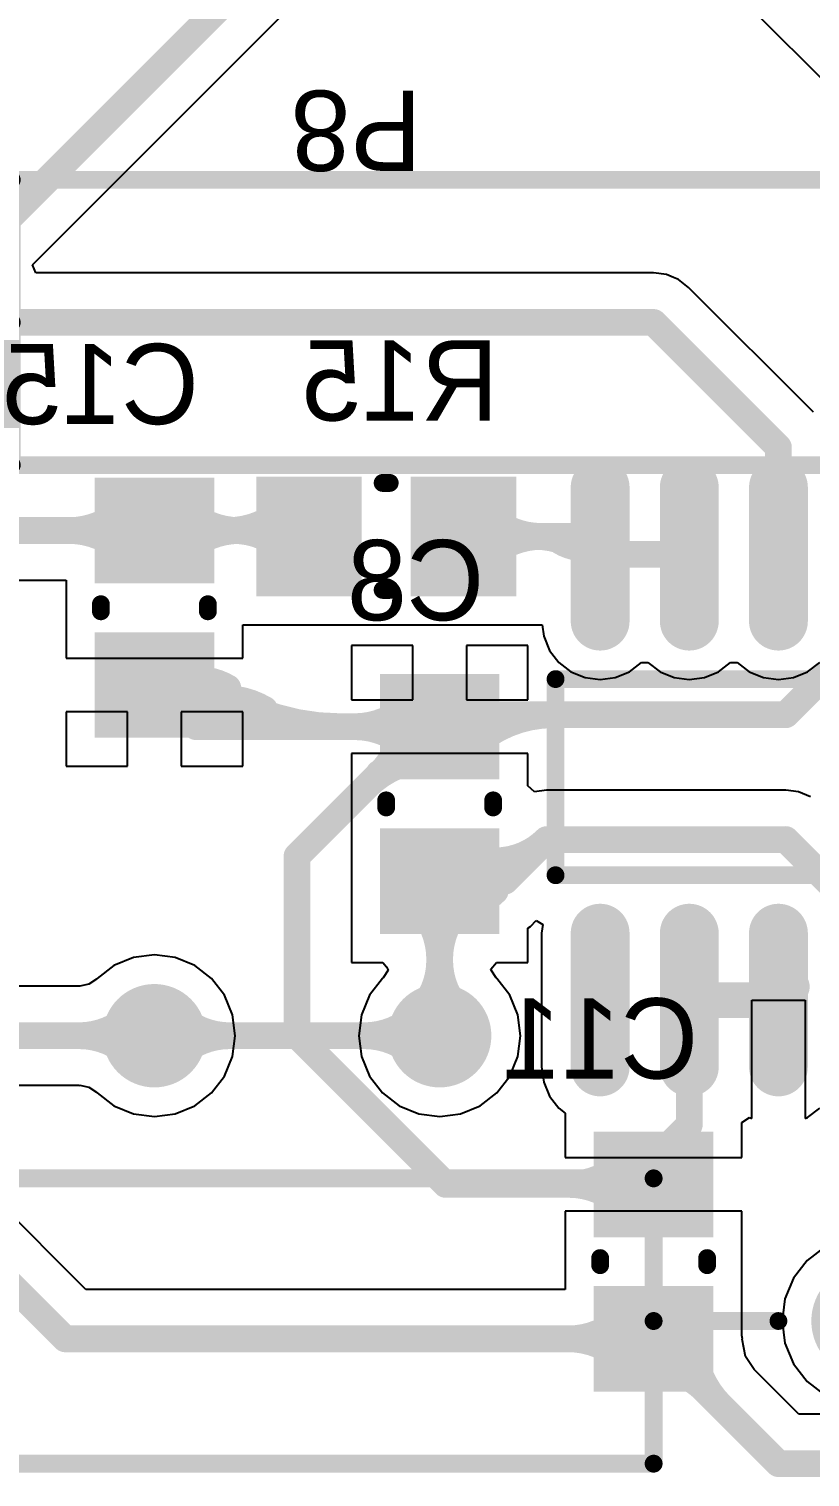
# Model space of a CAD drawing. Extents: x 41 to 201, y 4 to 127.
# Drawn here: x 137.66 to 148.79, y 63.82 to 84.44 of the extents above; entities that cross this region are included whole.
import ezdxf

# ---------------------------------------------------------------- set-up
doc = ezdxf.new("R2010")
doc.units = 0
doc.layers.get('0').update_dxf_attribs({"linetype": 'CONTINUOUS'})
for name, color, linetype in [('BOTTOMLAYER', 5, 'CONTINUOUS'), ('BOTTOMOVERLAY', 54, 'CONTINUOUS'), ('BOTTOMPASTE', 16, 'CONTINUOUS'), ('BOTTOMSOLDER', 6, 'CONTINUOUS'), ('MULTILAYER', 9, 'CONTINUOUS'), ('TOPLAYER', 1, 'CONTINUOUS'), ('TOPOVERLAY', 2, 'CONTINUOUS'), ('TOPSOLDER', 216, 'CONTINUOUS')]:
    doc.layers.add(name, color=color, linetype=linetype)

# ---------------------------------------------------------------- blocks, each defined once
blk = doc.blocks.new('0805C_B_38')
at = {"layer": 'BOTTOMLAYER'}
for points in [[(-0.45, -0.75), (-0.45, 0.75), (-1.75, -0.75), (-1.75, 0.75)], [(1.75, -0.75), (1.75, 0.75), (0.45, -0.75), (0.45, 0.75)]]:
    blk.add_solid(points, dxfattribs=at)
at = {"layer": 'BOTTOMOVERLAY', "const_width": 0.254}
for points in [[(0.051, 0.762), (-0.051, 0.762)], [(0.051, -0.762), (-0.051, -0.762)]]:
    blk.add_lwpolyline(points, dxfattribs=at)
at = {"layer": 'BOTTOMOVERLAY', "const_width": 0.127}
for points in [[(-0.114, 0.762, 1), (0.013, 0.762, 1)], [(-0.013, 0.762, 1), (0.114, 0.762, 1)], [(-0.114, -0.762, 1), (0.013, -0.762, 1)], [(-0.013, -0.762, 1), (0.114, -0.762, 1)]]:
    blk.add_lwpolyline(points, format="xyb", close=True, dxfattribs=at)
at = {"layer": 'BOTTOMPASTE'}
for points in [[(-0.45, -0.75), (-0.45, 0.75), (-1.75, -0.75), (-1.75, 0.75)], [(1.75, -0.75), (1.75, 0.75), (0.45, -0.75), (0.45, 0.75)]]:
    blk.add_solid(points, dxfattribs=at)
at = {"layer": 'BOTTOMSOLDER'}
for points in [[(-0.348, -0.852), (-0.348, 0.852), (-1.852, -0.852), (-1.852, 0.852)], [(1.852, -0.852), (1.852, 0.852), (0.348, -0.852), (0.348, 0.852)]]:
    blk.add_solid(points, dxfattribs=at)
blk = doc.blocks.new('0805C_B_41')
at = {"layer": 'BOTTOMLAYER'}
for points in [[(-0.45, -0.75), (-0.45, 0.75), (-1.75, -0.75), (-1.75, 0.75)], [(1.75, -0.75), (1.75, 0.75), (0.45, -0.75), (0.45, 0.75)]]:
    blk.add_solid(points, dxfattribs=at)
at = {"layer": 'BOTTOMOVERLAY', "const_width": 0.254}
for points in [[(-0.051, 0.762), (0.051, 0.762)], [(-0.051, -0.762), (0.051, -0.762)]]:
    blk.add_lwpolyline(points, dxfattribs=at)
at = {"layer": 'BOTTOMOVERLAY', "const_width": 0.127}
for points in [[(-0.114, 0.762, 1), (0.013, 0.762, 1)], [(-0.013, 0.762, 1), (0.114, 0.762, 1)], [(-0.114, -0.762, 1), (0.013, -0.762, 1)], [(-0.013, -0.762, 1), (0.114, -0.762, 1)]]:
    blk.add_lwpolyline(points, format="xyb", close=True, dxfattribs=at)
at = {"layer": 'BOTTOMPASTE'}
for points in [[(-0.45, -0.75), (-0.45, 0.75), (-1.75, -0.75), (-1.75, 0.75)], [(1.75, -0.75), (1.75, 0.75), (0.45, -0.75), (0.45, 0.75)]]:
    blk.add_solid(points, dxfattribs=at)
at = {"layer": 'BOTTOMSOLDER'}
for points in [[(-0.348, -0.852), (-0.348, 0.852), (-1.852, -0.852), (-1.852, 0.852)], [(1.852, -0.852), (1.852, 0.852), (0.348, -0.852), (0.348, 0.852)]]:
    blk.add_solid(points, dxfattribs=at)
blk = doc.blocks.new('0805C_B_45')
at = {"layer": 'BOTTOMLAYER'}
for points in [[(-0.45, -0.75), (-0.45, 0.75), (-1.75, -0.75), (-1.75, 0.75)], [(1.75, -0.75), (1.75, 0.75), (0.45, -0.75), (0.45, 0.75)]]:
    blk.add_solid(points, dxfattribs=at)
at = {"layer": 'BOTTOMOVERLAY', "const_width": 0.254}
for points in [[(0.051, 0.762), (-0.051, 0.762)], [(0.051, -0.762), (-0.051, -0.762)]]:
    blk.add_lwpolyline(points, dxfattribs=at)
at = {"layer": 'BOTTOMOVERLAY', "const_width": 0.127}
for points in [[(-0.114, 0.762, 1), (0.013, 0.762, 1)], [(-0.013, 0.762, 1), (0.114, 0.762, 1)], [(-0.114, -0.762, 1), (0.013, -0.762, 1)], [(-0.013, -0.762, 1), (0.114, -0.762, 1)]]:
    blk.add_lwpolyline(points, format="xyb", close=True, dxfattribs=at)
at = {"layer": 'BOTTOMPASTE'}
for points in [[(-0.45, -0.75), (-0.45, 0.75), (-1.75, -0.75), (-1.75, 0.75)], [(1.75, -0.75), (1.75, 0.75), (0.45, -0.75), (0.45, 0.75)]]:
    blk.add_solid(points, dxfattribs=at)
at = {"layer": 'BOTTOMSOLDER'}
for points in [[(-0.348, -0.852), (-0.348, 0.852), (-1.852, -0.852), (-1.852, 0.852)], [(1.852, -0.852), (1.852, 0.852), (0.348, -0.852), (0.348, 0.852)]]:
    blk.add_solid(points, dxfattribs=at)
blk = doc.blocks.new('R700_4_0___62')
at = {"layer": 'BOTTOMLAYER', "const_width": 0.7}
blk.add_lwpolyline([(17.43, 0, 1), (18.13, 0, 1)], format="xyb", close=True, dxfattribs=at)
at = {"layer": 'BOTTOMLAYER'}
blk.add_solid([(-0.7, -0.7), (0.7, -0.7), (-0.7, 0.7), (0.7, 0.7)], dxfattribs=at)
at = {"layer": 'BOTTOMSOLDER', "const_width": 0.802}
blk.add_lwpolyline([(17.379, 0, 1), (18.181, 0, 1)], format="xyb", close=True, dxfattribs=at)
at = {"layer": 'BOTTOMSOLDER'}
blk.add_solid([(-0.802, -0.802), (0.802, -0.802), (-0.802, 0.802), (0.802, 0.802)], dxfattribs=at)
at = {"layer": 'MULTILAYER', "const_width": 0.7}
blk.add_lwpolyline([(17.43, 0, 1), (18.13, 0, 1)], format="xyb", close=True, dxfattribs=at)
at = {"layer": 'MULTILAYER'}
blk.add_solid([(-0.7, -0.7), (0.7, -0.7), (-0.7, 0.7), (0.7, 0.7)], dxfattribs=at)
at = {"layer": 'TOPLAYER', "const_width": 0.7}
blk.add_lwpolyline([(17.43, 0, 1), (18.13, 0, 1)], format="xyb", close=True, dxfattribs=at)
at = {"layer": 'TOPLAYER'}
blk.add_solid([(-0.7, -0.7), (0.7, -0.7), (-0.7, 0.7), (0.7, 0.7)], dxfattribs=at)
at = {"layer": 'TOPOVERLAY', "const_width": 0.254}
for points in [[(3.048, -2.032), (3.048, 2.032)], [(3.048, 2.032), (14.732, 2.032)], [(14.732, -2.032), (14.732, 2.032)], [(1.27, 0), (3.048, 0)], [(14.732, 0), (16.51, 0)], [(3.048, -2.032), (14.732, -2.032)]]:
    blk.add_lwpolyline(points, dxfattribs=at)
at = {"layer": 'TOPOVERLAY', "const_width": 0.127}
for points in [[(2.985, 2.032, 1), (3.111, 2.032, 1)], [(2.985, 2.032, 1), (3.111, 2.032, 1)], [(14.668, 2.032, 1), (14.796, 2.032, 1)], [(14.668, 2.032, 1), (14.796, 2.032, 1)], [(1.206, 0, 1), (1.333, 0, 1)], [(2.985, 0, 1), (3.111, 0, 1)], [(14.668, 0, 1), (14.796, 0, 1)], [(16.447, 0, 1), (16.573, 0, 1)], [(2.985, -2.032, 1), (3.111, -2.032, 1)], [(2.985, -2.032, 1), (3.111, -2.032, 1)], [(14.668, -2.032, 1), (14.796, -2.032, 1)], [(14.668, -2.032, 1), (14.796, -2.032, 1)]]:
    blk.add_lwpolyline(points, format="xyb", close=True, dxfattribs=at)
at = {"layer": 'TOPSOLDER', "const_width": 0.802}
blk.add_lwpolyline([(17.379, 0, 1), (18.181, 0, 1)], format="xyb", close=True, dxfattribs=at)
at = {"layer": 'TOPSOLDER'}
blk.add_solid([(-0.802, -0.802), (0.802, -0.802), (-0.802, 0.802), (0.802, 0.802)], dxfattribs=at)
blk = doc.blocks.new('0805R_B_63')
at = {"layer": 'BOTTOMLAYER'}
for points in [[(-0.45, -0.75), (-0.45, 0.75), (-1.75, -0.75), (-1.75, 0.75)], [(1.75, -0.75), (1.75, 0.75), (0.45, -0.75), (0.45, 0.75)]]:
    blk.add_solid(points, dxfattribs=at)
at = {"layer": 'BOTTOMOVERLAY', "const_width": 0.254}
for points in [[(-0.051, 0.762), (0.051, 0.762)], [(-0.051, -0.762), (0.051, -0.762)]]:
    blk.add_lwpolyline(points, dxfattribs=at)
at = {"layer": 'BOTTOMOVERLAY', "const_width": 0.127}
for points in [[(-0.114, 0.762, 1), (0.013, 0.762, 1)], [(-0.013, 0.762, 1), (0.114, 0.762, 1)], [(-0.114, -0.762, 1), (0.013, -0.762, 1)], [(-0.013, -0.762, 1), (0.114, -0.762, 1)]]:
    blk.add_lwpolyline(points, format="xyb", close=True, dxfattribs=at)
at = {"layer": 'BOTTOMPASTE'}
for points in [[(-0.45, -0.75), (-0.45, 0.75), (-1.75, -0.75), (-1.75, 0.75)], [(1.75, -0.75), (1.75, 0.75), (0.45, -0.75), (0.45, 0.75)]]:
    blk.add_solid(points, dxfattribs=at)
at = {"layer": 'BOTTOMSOLDER'}
for points in [[(-0.348, -0.852), (-0.348, 0.852), (-1.852, -0.852), (-1.852, 0.852)], [(1.852, -0.852), (1.852, 0.852), (0.348, -0.852), (0.348, 0.852)]]:
    blk.add_solid(points, dxfattribs=at)
blk = doc.blocks.new('R700_4_0___64')
at = {"layer": 'BOTTOMLAYER', "const_width": 0.7}
blk.add_lwpolyline([(17.43, 0, 1), (18.13, 0, 1)], format="xyb", close=True, dxfattribs=at)
at = {"layer": 'BOTTOMLAYER'}
blk.add_solid([(-0.7, -0.7), (0.7, -0.7), (-0.7, 0.7), (0.7, 0.7)], dxfattribs=at)
at = {"layer": 'BOTTOMSOLDER', "const_width": 0.802}
blk.add_lwpolyline([(17.379, 0, 1), (18.181, 0, 1)], format="xyb", close=True, dxfattribs=at)
at = {"layer": 'BOTTOMSOLDER'}
blk.add_solid([(-0.802, -0.802), (0.802, -0.802), (-0.802, 0.802), (0.802, 0.802)], dxfattribs=at)
at = {"layer": 'MULTILAYER', "const_width": 0.7}
blk.add_lwpolyline([(17.43, 0, 1), (18.13, 0, 1)], format="xyb", close=True, dxfattribs=at)
at = {"layer": 'MULTILAYER'}
blk.add_solid([(-0.7, -0.7), (0.7, -0.7), (-0.7, 0.7), (0.7, 0.7)], dxfattribs=at)
at = {"layer": 'TOPLAYER', "const_width": 0.7}
blk.add_lwpolyline([(17.43, 0, 1), (18.13, 0, 1)], format="xyb", close=True, dxfattribs=at)
at = {"layer": 'TOPLAYER'}
blk.add_solid([(-0.7, -0.7), (0.7, -0.7), (-0.7, 0.7), (0.7, 0.7)], dxfattribs=at)
at = {"layer": 'TOPOVERLAY', "const_width": 0.254}
for points in [[(3.048, 2.032), (3.048, -2.032)], [(14.732, 2.032), (3.048, 2.032)], [(14.732, 2.032), (14.732, -2.032)], [(3.048, 0), (1.27, 0)], [(16.51, 0), (14.732, 0)], [(14.732, -2.032), (3.048, -2.032)]]:
    blk.add_lwpolyline(points, dxfattribs=at)
at = {"layer": 'TOPOVERLAY', "const_width": 0.127}
for points in [[(2.985, 2.032, 1), (3.111, 2.032, 1)], [(2.985, 2.032, 1), (3.111, 2.032, 1)], [(14.668, 2.032, 1), (14.796, 2.032, 1)], [(14.668, 2.032, 1), (14.796, 2.032, 1)], [(1.206, 0, 1), (1.333, 0, 1)], [(2.985, 0, 1), (3.111, 0, 1)], [(14.668, 0, 1), (14.796, 0, 1)], [(16.447, 0, 1), (16.573, 0, 1)], [(2.985, -2.032, 1), (3.111, -2.032, 1)], [(2.985, -2.032, 1), (3.111, -2.032, 1)], [(14.668, -2.032, 1), (14.796, -2.032, 1)], [(14.668, -2.032, 1), (14.796, -2.032, 1)]]:
    blk.add_lwpolyline(points, format="xyb", close=True, dxfattribs=at)
at = {"layer": 'TOPSOLDER', "const_width": 0.802}
blk.add_lwpolyline([(17.379, 0, 1), (18.181, 0, 1)], format="xyb", close=True, dxfattribs=at)
at = {"layer": 'TOPSOLDER'}
blk.add_solid([(-0.802, -0.802), (0.802, -0.802), (-0.802, 0.802), (0.802, 0.802)], dxfattribs=at)
blk = doc.blocks.new('SOIC14_150_50__B_66')
at = {"layer": 'BOTTOMLAYER', "const_width": 0.635}
for points in [[(-7.3025, 0), (-5.3975, 0)], [(-7.3025, -1.27), (-5.3975, -1.27)], [(-0.9525, -1.27), (0.9525, -1.27)], [(-7.3025, -2.54), (-5.3975, -2.54)], [(-0.9525, -2.54), (0.9525, -2.54)], [(-7.3025, -3.81), (-5.3975, -3.81)], [(-0.9525, -3.81), (0.9525, -3.81)], [(-7.3025, -5.08), (-5.3975, -5.08)], [(-0.9525, -5.08), (0.9525, -5.08)], [(-7.3025, -6.35), (-5.3975, -6.35)], [(-0.9525, -6.35), (0.9525, -6.35)], [(-5.3975, -7.62), (-7.3025, -7.62)], [(-0.9525, -7.62), (0.9525, -7.62)]]:
    blk.add_lwpolyline(points, dxfattribs=at)
at = {"layer": 'BOTTOMLAYER', "const_width": 0.3175}
for points in [[(-7.46125, 0, 1), (-7.14375, 0, 1)], [(-5.55625, 0, 1), (-5.23875, 0, 1)], [(-7.46125, -1.27, 1), (-7.14375, -1.27, 1)], [(-5.55625, -1.27, 1), (-5.23875, -1.27, 1)], [(-1.11125, -1.27, 1), (-0.79375, -1.27, 1)], [(0.79375, -1.27, 1), (1.11125, -1.27, 1)], [(-7.46125, -2.54, 1), (-7.14375, -2.54, 1)], [(-5.55625, -2.54, 1), (-5.23875, -2.54, 1)], [(-1.11125, -2.54, 1), (-0.79375, -2.54, 1)], [(0.79375, -2.54, 1), (1.11125, -2.54, 1)], [(-7.46125, -3.81, 1), (-7.14375, -3.81, 1)], [(-5.55625, -3.81, 1), (-5.23875, -3.81, 1)], [(-1.11125, -3.81, 1), (-0.79375, -3.81, 1)], [(0.79375, -3.81, 1), (1.11125, -3.81, 1)], [(-7.46125, -5.08, 1), (-7.14375, -5.08, 1)], [(-5.55625, -5.08, 1), (-5.23875, -5.08, 1)], [(-1.11125, -5.08, 1), (-0.79375, -5.08, 1)], [(0.79375, -5.08, 1), (1.11125, -5.08, 1)], [(-7.46125, -6.35, 1), (-7.14375, -6.35, 1)], [(-5.55625, -6.35, 1), (-5.23875, -6.35, 1)], [(-1.11125, -6.35, 1), (-0.79375, -6.35, 1)], [(0.79375, -6.35, 1), (1.11125, -6.35, 1)], [(-7.46125, -7.62, 1), (-7.14375, -7.62, 1)], [(-5.55625, -7.62, 1), (-5.23875, -7.62, 1)], [(-1.11125, -7.62, 1), (-0.79375, -7.62, 1)], [(0.79375, -7.62, 1), (1.11125, -7.62, 1)]]:
    blk.add_lwpolyline(points, format="xyb", close=True, dxfattribs=at)
at = {"layer": 'BOTTOMLAYER'}
blk.add_solid([(1.27, 0.3175), (-1.27, 0.3175), (1.27, -0.3175), (-1.27, -0.3175)], dxfattribs=at)
at = {"layer": 'BOTTOMOVERLAY', "const_width": 0.254}
for points in [[(-4.572, -8.255), (-4.572, 0.635)], [(-3.4925, 0.635), (-4.572, 0.635)], [(-1.778, 0.635), (-2.8575, 0.635)], [(-1.778, -8.255), (-1.778, 0.635)], [(-1.778, -8.255), (-4.572, -8.255)]]:
    blk.add_lwpolyline(points, dxfattribs=at)
at = {"layer": 'BOTTOMOVERLAY'}
for points, const_width in [([(-4.6355, 0.635, 1), (-4.5085, 0.635, 1)], 0.127), ([(-4.6355, 0.635, 1), (-4.5085, 0.635, 1)], 0.127), ([(-3.556, 0.635, 1), (-3.429, 0.635, 1)], 0.127), ([(-3.556, 0.635, 1), (-3.429, 0.635, 1)], 0.127), ([(-2.921, 0.635, 1), (-2.794, 0.635, 1)], 0.127), ([(-2.921, 0.635, 1), (-2.794, 0.635, 1)], 0.127), ([(-1.8415, 0.635, 1), (-1.7145, 0.635, 1)], 0.127), ([(-1.8415, 0.635, 1), (-1.7145, 0.635, 1)], 0.127), ([(-2.159, 0.127, 1), (-2.413, 0.127, 1)], 0.254), ([(-2.4765, 0.127, 1), (-2.3495, 0.127, 1)], 0.127), ([(-2.2225, 0.127, 1), (-2.0955, 0.127, 1)], 0.127), ([(-4.6355, -8.255, 1), (-4.5085, -8.255, 1)], 0.127), ([(-4.6355, -8.255, 1), (-4.5085, -8.255, 1)], 0.127), ([(-1.8415, -8.255, 1), (-1.7145, -8.255, 1)], 0.127), ([(-1.8415, -8.255, 1), (-1.7145, -8.255, 1)], 0.127)]:
    blk.add_lwpolyline(points, format="xyb", close=True, dxfattribs=dict(at, const_width=const_width))
at = {"layer": 'BOTTOMOVERLAY', "const_width": 0.254}
blk.add_lwpolyline([(-2.8575, 0.635, -1), (-3.4925, 0.635)], format="xyb", dxfattribs=at)
at = {"layer": 'BOTTOMPASTE', "const_width": 0.635}
for points in [[(-7.3025, 0), (-5.3975, 0)], [(-7.3025, -1.27), (-5.3975, -1.27)], [(-0.9525, -1.27), (0.9525, -1.27)], [(-7.3025, -2.54), (-5.3975, -2.54)], [(-0.9525, -2.54), (0.9525, -2.54)], [(-7.3025, -3.81), (-5.3975, -3.81)], [(-0.9525, -3.81), (0.9525, -3.81)], [(-7.3025, -5.08), (-5.3975, -5.08)], [(-0.9525, -5.08), (0.9525, -5.08)], [(-7.3025, -6.35), (-5.3975, -6.35)], [(-0.9525, -6.35), (0.9525, -6.35)], [(-5.3975, -7.62), (-7.3025, -7.62)], [(-0.9525, -7.62), (0.9525, -7.62)]]:
    blk.add_lwpolyline(points, dxfattribs=at)
at = {"layer": 'BOTTOMPASTE', "const_width": 0.3175}
for points in [[(-7.46125, 0, 1), (-7.14375, 0, 1)], [(-5.55625, 0, 1), (-5.23875, 0, 1)], [(-7.46125, -1.27, 1), (-7.14375, -1.27, 1)], [(-5.55625, -1.27, 1), (-5.23875, -1.27, 1)], [(-1.11125, -1.27, 1), (-0.79375, -1.27, 1)], [(0.79375, -1.27, 1), (1.11125, -1.27, 1)], [(-7.46125, -2.54, 1), (-7.14375, -2.54, 1)], [(-5.55625, -2.54, 1), (-5.23875, -2.54, 1)], [(-1.11125, -2.54, 1), (-0.79375, -2.54, 1)], [(0.79375, -2.54, 1), (1.11125, -2.54, 1)], [(-7.46125, -3.81, 1), (-7.14375, -3.81, 1)], [(-5.55625, -3.81, 1), (-5.23875, -3.81, 1)], [(-1.11125, -3.81, 1), (-0.79375, -3.81, 1)], [(0.79375, -3.81, 1), (1.11125, -3.81, 1)], [(-7.46125, -5.08, 1), (-7.14375, -5.08, 1)], [(-5.55625, -5.08, 1), (-5.23875, -5.08, 1)], [(-1.11125, -5.08, 1), (-0.79375, -5.08, 1)], [(0.79375, -5.08, 1), (1.11125, -5.08, 1)], [(-7.46125, -6.35, 1), (-7.14375, -6.35, 1)], [(-5.55625, -6.35, 1), (-5.23875, -6.35, 1)], [(-1.11125, -6.35, 1), (-0.79375, -6.35, 1)], [(0.79375, -6.35, 1), (1.11125, -6.35, 1)], [(-7.46125, -7.62, 1), (-7.14375, -7.62, 1)], [(-5.55625, -7.62, 1), (-5.23875, -7.62, 1)], [(-1.11125, -7.62, 1), (-0.79375, -7.62, 1)], [(0.79375, -7.62, 1), (1.11125, -7.62, 1)]]:
    blk.add_lwpolyline(points, format="xyb", close=True, dxfattribs=at)
at = {"layer": 'BOTTOMPASTE'}
blk.add_solid([(1.27, 0.3175), (-1.27, 0.3175), (1.27, -0.3175), (-1.27, -0.3175)], dxfattribs=at)
at = {"layer": 'BOTTOMSOLDER', "const_width": 0.8382}
for points in [[(-7.3025, 0), (-5.3975, 0)], [(-7.3025, -1.27), (-5.3975, -1.27)], [(-0.9525, -1.27), (0.9525, -1.27)], [(-7.3025, -2.54), (-5.3975, -2.54)], [(-0.9525, -2.54), (0.9525, -2.54)], [(-7.3025, -3.81), (-5.3975, -3.81)], [(-0.9525, -3.81), (0.9525, -3.81)], [(-7.3025, -5.08), (-5.3975, -5.08)], [(-0.9525, -5.08), (0.9525, -5.08)], [(-7.3025, -6.35), (-5.3975, -6.35)], [(-0.9525, -6.35), (0.9525, -6.35)], [(-5.3975, -7.62), (-7.3025, -7.62)], [(-0.9525, -7.62), (0.9525, -7.62)]]:
    blk.add_lwpolyline(points, dxfattribs=at)
at = {"layer": 'BOTTOMSOLDER', "const_width": 0.4191}
for points in [[(-7.51205, 0, 1), (-7.09295, 0, 1)], [(-5.60705, 0, 1), (-5.18795, 0, 1)], [(-7.51205, -1.27, 1), (-7.09295, -1.27, 1)], [(-5.60705, -1.27, 1), (-5.18795, -1.27, 1)], [(-1.16205, -1.27, 1), (-0.74295, -1.27, 1)], [(0.74295, -1.27, 1), (1.16205, -1.27, 1)], [(-7.51205, -2.54, 1), (-7.09295, -2.54, 1)], [(-5.60705, -2.54, 1), (-5.18795, -2.54, 1)], [(-1.16205, -2.54, 1), (-0.74295, -2.54, 1)], [(0.74295, -2.54, 1), (1.16205, -2.54, 1)], [(-7.51205, -3.81, 1), (-7.09295, -3.81, 1)], [(-5.60705, -3.81, 1), (-5.18795, -3.81, 1)], [(-1.16205, -3.81, 1), (-0.74295, -3.81, 1)], [(0.74295, -3.81, 1), (1.16205, -3.81, 1)], [(-7.51205, -5.08, 1), (-7.09295, -5.08, 1)], [(-5.60705, -5.08, 1), (-5.18795, -5.08, 1)], [(-1.16205, -5.08, 1), (-0.74295, -5.08, 1)], [(0.74295, -5.08, 1), (1.16205, -5.08, 1)], [(-7.51205, -6.35, 1), (-7.09295, -6.35, 1)], [(-5.60705, -6.35, 1), (-5.18795, -6.35, 1)], [(-1.16205, -6.35, 1), (-0.74295, -6.35, 1)], [(0.74295, -6.35, 1), (1.16205, -6.35, 1)], [(-7.51205, -7.62, 1), (-7.09295, -7.62, 1)], [(-5.60705, -7.62, 1), (-5.18795, -7.62, 1)], [(-1.16205, -7.62, 1), (-0.74295, -7.62, 1)], [(0.74295, -7.62, 1), (1.16205, -7.62, 1)]]:
    blk.add_lwpolyline(points, format="xyb", close=True, dxfattribs=at)
at = {"layer": 'BOTTOMSOLDER'}
blk.add_solid([(1.3716, 0.4191), (-1.3716, 0.4191), (1.3716, -0.4191), (-1.3716, -0.4191)], dxfattribs=at)

msp = doc.modelspace()

# ---------------------------------------------------------------- linework, layer by layer
at = {"layer": 'BOTTOMLAYER'}
for p, q in [((145.552, 87.132), (149.365, 83.319)), ((137.708, 81.086), (141.548, 84.926)), ((137.757, 80.969), (137.708, 81.086)), ((146.558, 80.969), (137.757, 80.969)), ((146.74, 80.945), (146.558, 80.969)), ((146.84, 80.903), (146.74, 80.945)), ((146.91, 80.874), (146.84, 80.903)), ((147.056, 80.762), (146.91, 80.874)), ((148.834, 78.984), (147.056, 80.762)), ((136.774, 76.595), (138.188, 76.595)), ((138.188, 76.595), (138.188, 76.142)), ((138.188, 76.142), (138.188, 75.481)), ((140.704, 75.481), (140.704, 75.958)), ((140.704, 75.958), (144.97, 75.958)), ((144.97, 75.958), (144.992, 75.794)), ((144.992, 75.794), (145.075, 75.593)), ((143.129, 75.664), (142.252, 75.664)), ((142.252, 75.664), (142.252, 74.887)), ((143.129, 74.887), (143.129, 75.664)), ((144.768, 75.664), (143.891, 75.664)), ((143.891, 75.664), (143.891, 74.887)), ((144.768, 74.887), (144.768, 75.664)), ((145.075, 75.593), (145.207, 75.421)), ((138.188, 75.481), (140.704, 75.481)), ((145.207, 75.421), (145.38, 75.288)), ((146.212, 75.288), (146.385, 75.421)), ((146.385, 75.421), (146.477, 75.421)), ((146.477, 75.421), (146.65, 75.288)), ((147.482, 75.288), (147.655, 75.421)), ((147.655, 75.421), (147.747, 75.421)), ((147.747, 75.421), (147.92, 75.288)), ((148.752, 75.288), (148.925, 75.421)), ((145.38, 75.288), (145.581, 75.205)), ((145.581, 75.205), (145.796, 75.177)), ((145.796, 75.177), (146.011, 75.205)), ((146.011, 75.205), (146.212, 75.288)), ((146.65, 75.288), (146.851, 75.205)), ((146.851, 75.205), (147.066, 75.177)), ((147.066, 75.177), (147.281, 75.205)), ((147.281, 75.205), (147.482, 75.288)), ((147.92, 75.288), (148.121, 75.205)), ((148.121, 75.205), (148.336, 75.177)), ((148.336, 75.177), (148.551, 75.205)), ((148.551, 75.205), (148.752, 75.288)), ((142.252, 74.887), (143.129, 74.887)), ((143.891, 74.887), (144.768, 74.887)), ((139.065, 74.719), (138.188, 74.719)), ((138.188, 74.719), (138.188, 73.942)), ((139.065, 73.942), (139.065, 74.719)), ((140.704, 74.719), (139.827, 74.719)), ((139.827, 74.719), (139.827, 73.942)), ((140.704, 73.942), (140.704, 74.719)), ((144.768, 74.125), (142.252, 74.125)), ((142.252, 74.125), (142.252, 73.348)), ((144.768, 73.664), (144.768, 74.125)), ((138.188, 73.942), (139.065, 73.942)), ((139.827, 73.942), (140.704, 73.942)), ((144.863, 73.58), (144.768, 73.664)), ((145.034, 73.603), (144.863, 73.58)), ((148.439, 73.603), (145.034, 73.603)), ((148.622, 73.579), (148.439, 73.603)), ((148.792, 73.508), (148.622, 73.579)), ((142.252, 73.348), (142.252, 71.148)), ((144.768, 71.635), (144.803, 71.662)), ((144.768, 71.148), (144.768, 71.635)), ((144.803, 71.662), (144.886, 71.745)), ((144.803, 71.662), (144.803, 71.662)), ((144.886, 71.745), (144.98, 71.69)), ((144.98, 71.69), (144.963, 71.564)), ((144.963, 71.564), (144.963, 69.659)), ((139.148, 71.218), (138.87, 71.102)), ((139.446, 71.257), (139.148, 71.218)), ((139.744, 71.218), (139.446, 71.257)), ((140.022, 71.102), (139.744, 71.218)), ((138.87, 71.102), (138.631, 70.919)), ((140.261, 70.919), (140.022, 71.102)), ((142.252, 71.148), (142.7, 71.148)), ((142.7, 71.148), (142.751, 71.085)), ((142.778, 71.036), (142.705, 70.927)), ((142.751, 71.085), (142.778, 71.036)), ((144.239, 71.05), (144.32, 71.148)), ((144.242, 71.036), (144.239, 71.05)), ((144.315, 70.927), (144.242, 71.036)), ((144.32, 71.148), (144.768, 71.148)), ((138.373, 70.809), (136.182, 70.809)), ((138.383, 70.81), (138.373, 70.811)), ((138.373, 70.811), (138.373, 70.809)), ((138.514, 70.836), (138.383, 70.81)), ((138.623, 70.909), (138.514, 70.836)), ((138.631, 70.919), (138.623, 70.909)), ((140.444, 70.68), (140.261, 70.919)), ((142.695, 70.919), (142.512, 70.68)), ((142.705, 70.927), (142.695, 70.919)), ((144.325, 70.919), (144.315, 70.927)), ((144.508, 70.68), (144.325, 70.919)), ((140.56, 70.402), (140.444, 70.68)), ((142.512, 70.68), (142.396, 70.402)), ((144.624, 70.402), (144.508, 70.68)), ((147.955, 68.924), (147.955, 70.612)), ((147.955, 70.612), (148.717, 70.612)), ((148.717, 70.612), (148.717, 68.924)), ((140.599, 70.104), (140.56, 70.402)), ((142.396, 70.402), (142.357, 70.104)), ((144.663, 70.104), (144.624, 70.402)), ((140.56, 69.806), (140.599, 70.104)), ((142.357, 70.104), (142.396, 69.806)), ((144.624, 69.806), (144.663, 70.104)), ((140.444, 69.528), (140.56, 69.806)), ((142.396, 69.806), (142.512, 69.528)), ((144.508, 69.528), (144.624, 69.806)), ((140.261, 69.289), (140.444, 69.528)), ((142.512, 69.528), (142.695, 69.289)), ((144.325, 69.289), (144.508, 69.528)), ((144.963, 69.659), (144.992, 69.444)), ((135.89, 69.399), (138.373, 69.399)), ((138.373, 69.399), (138.373, 69.397)), ((138.373, 69.397), (138.383, 69.398)), ((138.383, 69.398), (138.514, 69.372)), ((138.514, 69.372), (138.623, 69.299)), ((144.992, 69.444), (145.075, 69.243)), ((138.468, 66.491), (135.657, 69.301)), ((138.623, 69.299), (138.631, 69.289)), ((138.631, 69.289), (138.87, 69.106)), ((138.87, 69.106), (139.148, 68.99)), ((139.744, 68.99), (140.022, 69.106)), ((140.022, 69.106), (140.261, 69.289)), ((142.695, 69.289), (142.934, 69.106)), ((142.934, 69.106), (143.212, 68.99)), ((143.808, 68.99), (144.086, 69.106)), ((144.086, 69.106), (144.325, 69.289)), ((145.075, 69.243), (145.207, 69.071)), ((139.148, 68.99), (139.446, 68.951)), ((139.446, 68.951), (139.744, 68.99)), ((143.212, 68.99), (143.51, 68.951)), ((143.51, 68.951), (143.808, 68.99)), ((145.207, 69.071), (145.3, 69)), ((145.3, 69), (145.3, 68.367)), ((147.816, 68.867), (147.922, 68.938)), ((147.922, 68.938), (147.955, 68.924)), ((148.717, 68.924), (148.752, 68.938)), ((148.752, 68.938), (148.925, 69.071)), ((147.816, 68.367), (147.816, 68.867)), ((145.3, 68.367), (147.816, 68.367)), ((147.816, 67.605), (145.3, 67.605)), ((145.3, 67.605), (145.3, 66.828)), ((147.816, 66.828), (147.816, 67.605)), ((148.997, 67.095), (148.744, 66.902)), ((148.744, 66.902), (148.551, 66.649)), ((145.3, 66.828), (145.3, 66.491)), ((147.816, 65.832), (147.816, 66.828)), ((148.551, 66.649), (148.429, 66.355)), ((145.3, 66.491), (138.468, 66.491)), ((148.429, 66.355), (148.388, 66.04)), ((148.388, 66.04), (148.429, 65.725)), ((147.822, 65.786), (147.816, 65.832)), ((147.817, 65.78), (147.822, 65.786)), ((147.866, 65.536), (147.817, 65.78)), ((147.822, 65.786), (147.822, 65.786)), ((148.429, 65.725), (148.551, 65.431)), ((147.99, 65.35), (147.866, 65.536)), ((148.551, 65.431), (148.744, 65.178)), ((148.628, 64.713), (147.99, 65.35)), ((148.744, 65.178), (148.997, 64.985)), ((149.463, 64.713), (148.628, 64.713))]:
    msp.add_line(p, q, dxfattribs=at)
for points, const_width in [([(135.89, 80.264), (141.05, 85.424)], 0.381), ([(135.89, 80.264), (146.558, 80.264)], 0.381), ([(146.558, 80.264), (148.336, 78.486)], 0.381), ([(148.336, 76.962), (148.336, 78.486)], 0.381), ([(136.482, 77.3), (139.446, 77.3)], 0.381), ([(139.446, 77.3), (141.564, 77.3)], 0.381), ([(141.564, 77.3), (141.648, 77.216)], 0.381), ([(143.848, 77.216), (145.542, 77.216)], 0.381), ([(145.542, 77.216), (145.796, 76.962)], 0.381), ([(145.796, 76.962), (147.066, 76.962)], 0.381), ([(148.439, 74.676), (149.352, 75.589)], 0.381), ([(139.446, 75.1), (140.04, 74.506)], 0.381), ([(140.04, 74.506), (143.322, 74.506)], 0.381), ([(141.478, 72.662), (143.322, 74.506)], 0.381), ([(143.764, 74.252), (144.188, 74.676)], 0.381), ([(144.188, 74.676), (148.439, 74.676)], 0.381), ([(143.51, 73.998), (143.764, 74.252)], 0.381), ([(130.81, 73.152), (138.176, 65.786)], 0.381), ([(144.442, 72.306), (145.034, 72.898)], 0.381), ([(145.034, 72.898), (148.439, 72.898)], 0.381), ([(148.439, 72.898), (149.479, 71.858)], 0.381), ([(141.478, 70.104), (141.478, 72.662)], 0.381), ([(143.51, 72.306), (144.442, 72.306)], 0.381), ([(143.51, 70.104), (143.51, 72.306)], 0.381), ([(148.336, 70.612), (148.526, 70.802)], 0.508), ([(147.066, 70.612), (148.336, 70.612)], 0.508), ([(147.066, 68.834), (147.066, 70.612)], 0.381), ([(135.89, 70.104), (139.446, 70.104)], 0.381), ([(141.478, 70.104), (143.596, 67.986)], 0.381), ([(146.558, 68.326), (147.066, 68.834)], 0.381), ([(146.558, 67.986), (146.558, 68.326)], 0.381), ([(143.596, 67.986), (146.558, 67.986)], 0.381), ([(138.176, 65.786), (146.558, 65.786)], 0.381), ([(146.558, 65.786), (148.336, 64.008)], 0.381), ([(148.336, 64.008), (151.214, 64.008)], 0.381)]:
    msp.add_lwpolyline(points, dxfattribs=dict(at, const_width=const_width))
for points, const_width in [([(146.463, 80.264, 1), (146.653, 80.264, 1)], 0.191), ([(146.463, 80.264, 1), (146.653, 80.264, 1)], 0.191), ([(148.241, 78.486, 1), (148.431, 78.486, 1)], 0.191), ([(148.241, 78.486, 1), (148.431, 78.486, 1)], 0.191), ([(138.926, 77.625, 1), (139.116, 77.625, 1)], 0.191), ([(138.926, 77.625, 1), (139.116, 77.625, 1)], 0.191), ([(139.776, 77.625, 1), (139.966, 77.625, 1)], 0.191), ([(139.776, 77.625, 1), (139.966, 77.625, 1)], 0.191), ([(141.228, 77.641, 1), (141.418, 77.641, 1)], 0.191), ([(141.228, 77.641, 1), (141.418, 77.641, 1)], 0.191), ([(144.078, 77.541, 1), (144.268, 77.541, 1)], 0.191), ([(144.078, 77.541, 1), (144.268, 77.541, 1)], 0.191), ([(138.141, 77.3, 1), (138.332, 77.3, 1)], 0.191), ([(138.141, 77.3, 1), (138.332, 77.3, 1)], 0.191), ([(138.141, 77.3, 1), (138.332, 77.3, 1)], 0.191), ([(138.141, 77.3, 1), (138.332, 77.3, 1)], 0.191), ([(139.351, 77.3, 1), (139.541, 77.3, 1)], 0.191), ([(139.351, 77.3, 1), (139.541, 77.3, 1)], 0.191), ([(140.405, 77.3, 1), (140.595, 77.3, 1)], 0.191), ([(140.405, 77.3, 1), (140.595, 77.3, 1)], 0.191), ([(140.482, 77.3, 1), (140.673, 77.3, 1)], 0.191), ([(140.482, 77.3, 1), (140.673, 77.3, 1)], 0.191), ([(140.56, 77.3, 1), (140.751, 77.3, 1)], 0.191), ([(140.56, 77.3, 1), (140.751, 77.3, 1)], 0.191), ([(140.56, 77.3, 1), (140.751, 77.3, 1)], 0.191), ([(140.56, 77.3, 1), (140.751, 77.3, 1)], 0.191), ([(141.469, 77.3, 1), (141.659, 77.3, 1)], 0.191), ([(141.469, 77.3, 1), (141.659, 77.3, 1)], 0.191), ([(141.553, 77.216, 1), (141.743, 77.216, 1)], 0.191), ([(143.753, 77.216, 1), (143.943, 77.216, 1)], 0.191), ([(144.781, 77.216, 1), (144.971, 77.216, 1)], 0.191), ([(144.781, 77.216, 1), (144.971, 77.216, 1)], 0.191), ([(144.862, 77.216, 1), (145.053, 77.216, 1)], 0.191), ([(144.862, 77.216, 1), (145.053, 77.216, 1)], 0.191), ([(144.862, 77.216, 1), (145.053, 77.216, 1)], 0.191), ([(144.862, 77.216, 1), (145.053, 77.216, 1)], 0.191), ([(145.447, 77.216, 1), (145.637, 77.216, 1)], 0.191), ([(145.447, 77.216, 1), (145.637, 77.216, 1)], 0.191), ([(138.926, 76.975, 1), (139.116, 76.975, 1)], 0.191), ([(138.926, 76.975, 1), (139.116, 76.975, 1)], 0.191), ([(139.776, 76.975, 1), (139.966, 76.975, 1)], 0.191), ([(139.776, 76.975, 1), (139.966, 76.975, 1)], 0.191), ([(141.228, 76.991, 1), (141.418, 76.991, 1)], 0.191), ([(141.228, 76.991, 1), (141.418, 76.991, 1)], 0.191), ([(145.146, 77.141, 1), (145.337, 77.141, 1)], 0.191), ([(145.663, 77.083, 1), (145.853, 77.083, 1)], 0.191), ([(145.701, 76.962, 1), (145.891, 76.962, 1)], 0.191), ([(145.701, 76.962, 1), (145.891, 76.962, 1)], 0.191), ([(146.971, 76.962, 1), (147.161, 76.962, 1)], 0.191), ([(148.241, 76.962, 1), (148.431, 76.962, 1)], 0.191), ([(144.078, 76.891, 1), (144.268, 76.891, 1)], 0.191), ([(144.078, 76.891, 1), (144.268, 76.891, 1)], 0.191), ([(145.611, 76.872, 1), (145.801, 76.872, 1)], 0.191), ([(145.611, 76.872, 1), (145.801, 76.872, 1)], 0.191), ([(139.776, 75.425, 1), (139.966, 75.425, 1)], 0.191), ([(139.776, 75.425, 1), (139.966, 75.425, 1)], 0.191), ([(139.351, 75.1, 1), (139.541, 75.1, 1)], 0.191), ([(139.506, 75.156, 1), (139.697, 75.156, 1)], 0.191), ([(139.506, 75.156, 1), (139.697, 75.156, 1)], 0.191), ([(139.895, 75.219, 1), (140.085, 75.219, 1)], 0.191), ([(139.494, 75.035, 1), (139.685, 75.035, 1)], 0.191), ([(140.396, 75.06, 1), (140.586, 75.06, 1)], 0.191), ([(139.237, 74.886, 1), (139.427, 74.886, 1)], 0.191), ([(139.237, 74.886, 1), (139.427, 74.886, 1)], 0.191), ([(139.706, 74.718, 1), (139.896, 74.718, 1)], 0.191), ([(140.291, 74.703, 1), (140.481, 74.703, 1)], 0.191), ([(140.919, 74.752, 1), (141.11, 74.752, 1)], 0.191), ([(142.99, 74.831, 1), (143.18, 74.831, 1)], 0.191), ([(142.99, 74.831, 1), (143.18, 74.831, 1)], 0.191), ([(143.84, 74.831, 1), (144.03, 74.831, 1)], 0.191), ([(143.84, 74.831, 1), (144.03, 74.831, 1)], 0.191), ([(139.615, 74.671, 1), (139.805, 74.671, 1)], 0.191), ([(139.945, 74.506, 1), (140.135, 74.506, 1)], 0.191), ([(139.945, 74.506, 1), (140.135, 74.506, 1)], 0.191), ([(140.154, 74.506, 1), (140.345, 74.506, 1)], 0.191), ([(140.154, 74.506, 1), (140.345, 74.506, 1)], 0.191), ([(140.462, 74.603, 1), (140.653, 74.603, 1)], 0.191), ([(141.074, 74.506, 1), (141.265, 74.506, 1)], 0.191), ([(141.074, 74.506, 1), (141.265, 74.506, 1)], 0.191), ([(141.994, 74.506, 1), (142.185, 74.506, 1)], 0.191), ([(141.994, 74.506, 1), (142.185, 74.506, 1)], 0.191), ([(142.205, 74.506, 1), (142.396, 74.506, 1)], 0.191), ([(142.205, 74.506, 1), (142.396, 74.506, 1)], 0.191), ([(142.205, 74.506, 1), (142.396, 74.506, 1)], 0.191), ([(142.205, 74.506, 1), (142.396, 74.506, 1)], 0.191), ([(142.855, 74.506, 1), (143.046, 74.506, 1)], 0.191), ([(142.855, 74.506, 1), (143.046, 74.506, 1)], 0.191), ([(143.227, 74.506, 1), (143.417, 74.506, 1)], 0.191), ([(143.227, 74.506, 1), (143.417, 74.506, 1)], 0.191), ([(143.239, 74.527, 1), (143.43, 74.527, 1)], 0.191), ([(144.093, 74.676, 1), (144.283, 74.676, 1)], 0.191), ([(144.093, 74.676, 1), (144.283, 74.676, 1)], 0.191), ([(144.214, 74.676, 1), (144.404, 74.676, 1)], 0.191), ([(144.214, 74.676, 1), (144.404, 74.676, 1)], 0.191), ([(145.034, 74.676, 1), (145.225, 74.676, 1)], 0.191), ([(145.034, 74.676, 1), (145.225, 74.676, 1)], 0.191), ([(148.344, 74.676, 1), (148.535, 74.676, 1)], 0.191), ([(148.344, 74.676, 1), (148.535, 74.676, 1)], 0.191), ([(142.99, 74.181, 1), (143.18, 74.181, 1)], 0.191), ([(142.99, 74.181, 1), (143.18, 74.181, 1)], 0.191), ([(143.669, 74.252, 1), (143.859, 74.252, 1)], 0.191), ([(143.669, 74.252, 1), (143.859, 74.252, 1)], 0.191), ([(143.84, 74.181, 1), (144.03, 74.181, 1)], 0.191), ([(143.84, 74.181, 1), (144.03, 74.181, 1)], 0.191), ([(142.592, 73.872, 1), (142.783, 73.872, 1)], 0.191), ([(142.592, 73.872, 1), (142.783, 73.872, 1)], 0.191), ([(143.315, 74.047, 1), (143.505, 74.047, 1)], 0.191), ([(143.315, 74.047, 1), (143.505, 74.047, 1)], 0.191), ([(143.415, 73.998, 1), (143.605, 73.998, 1)], 0.191), ([(142.38, 73.659, 1), (142.571, 73.659, 1)], 0.191), ([(142.38, 73.659, 1), (142.571, 73.659, 1)], 0.191), ([(142.552, 73.842, 1), (142.742, 73.842, 1)], 0.191), ([(144.939, 72.898, 1), (145.129, 72.898, 1)], 0.191), ([(144.939, 72.898, 1), (145.129, 72.898, 1)], 0.191), ([(144.939, 72.898, 1), (145.129, 72.898, 1)], 0.191), ([(144.939, 72.898, 1), (145.129, 72.898, 1)], 0.191), ([(148.344, 72.898, 1), (148.535, 72.898, 1)], 0.191), ([(148.344, 72.898, 1), (148.535, 72.898, 1)], 0.191), ([(141.383, 72.662, 1), (141.573, 72.662, 1)], 0.191), ([(141.383, 72.662, 1), (141.573, 72.662, 1)], 0.191), ([(143.728, 72.713, 1), (143.918, 72.713, 1)], 0.191), ([(143.728, 72.713, 1), (143.918, 72.713, 1)], 0.191), ([(143.904, 72.551, 1), (144.094, 72.551, 1)], 0.191), ([(143.904, 72.551, 1), (144.094, 72.551, 1)], 0.191), ([(144.572, 72.531, 1), (144.763, 72.531, 1)], 0.191), ([(144.572, 72.531, 1), (144.763, 72.531, 1)], 0.191), ([(143.415, 72.306, 1), (143.605, 72.306, 1)], 0.191), ([(143.415, 72.306, 1), (143.605, 72.306, 1)], 0.191), ([(143.551, 72.376, 1), (143.742, 72.376, 1)], 0.191), ([(143.551, 72.376, 1), (143.742, 72.376, 1)], 0.191), ([(144.347, 72.306, 1), (144.537, 72.306, 1)], 0.191), ([(144.347, 72.306, 1), (144.537, 72.306, 1)], 0.191), ([(144.347, 72.306, 1), (144.537, 72.306, 1)], 0.191), ([(144.347, 72.306, 1), (144.537, 72.306, 1)], 0.191), ([(144.347, 72.306, 1), (144.537, 72.306, 1)], 0.191), ([(144.347, 72.306, 1), (144.537, 72.306, 1)], 0.191), ([(143.374, 72.038, 1), (143.565, 72.038, 1)], 0.191), ([(143.374, 72.038, 1), (143.565, 72.038, 1)], 0.191), ([(143.904, 72.061, 1), (144.094, 72.061, 1)], 0.191), ([(143.904, 72.061, 1), (144.094, 72.061, 1)], 0.191), ([(144.206, 72.165, 1), (144.396, 72.165, 1)], 0.191), ([(144.206, 72.165, 1), (144.396, 72.165, 1)], 0.191), ([(143.09, 71.981, 1), (143.28, 71.981, 1)], 0.191), ([(143.09, 71.981, 1), (143.28, 71.981, 1)], 0.191), ([(143.74, 71.981, 1), (143.93, 71.981, 1)], 0.191), ([(143.74, 71.981, 1), (143.93, 71.981, 1)], 0.191), ([(143.415, 71.197, 1), (143.605, 71.197, 1)], 0.191), ([(143.415, 71.197, 1), (143.605, 71.197, 1)], 0.191), ([(143.415, 71.197, 1), (143.605, 71.197, 1)], 0.191), ([(143.415, 71.197, 1), (143.605, 71.197, 1)], 0.191), ([(143.415, 71.177, 1), (143.605, 71.177, 1)], 0.191), ([(143.415, 71.177, 1), (143.605, 71.177, 1)], 0.191), ([(143.415, 71.177, 1), (143.605, 71.177, 1)], 0.191), ([(143.415, 71.177, 1), (143.605, 71.177, 1)], 0.191), ([(148.399, 70.802, 1), (148.654, 70.802, 1)], 0.254), ([(146.939, 70.612, 1), (147.193, 70.612, 1)], 0.254), ([(146.971, 70.612, 1), (147.161, 70.612, 1)], 0.191), ([(148.209, 70.612, 1), (148.463, 70.612, 1)], 0.254), ([(148.209, 70.612, 1), (148.463, 70.612, 1)], 0.254), ([(139.129, 70.104, 1), (139.763, 70.104, 1)], 0.635), ([(139.036, 70.418, 1), (139.227, 70.418, 1)], 0.191), ([(143.192, 70.104, 1), (143.827, 70.104, 1)], 0.635), ([(143.1, 70.418, 1), (143.291, 70.418, 1)], 0.191), ([(143.1, 70.418, 1), (143.291, 70.418, 1)], 0.191), ([(143.729, 70.418, 1), (143.92, 70.418, 1)], 0.191), ([(143.729, 70.418, 1), (143.92, 70.418, 1)], 0.191), ([(138.278, 70.104, 1), (138.468, 70.104, 1)], 0.191), ([(138.278, 70.104, 1), (138.468, 70.104, 1)], 0.191), ([(139.351, 70.104, 1), (139.541, 70.104, 1)], 0.191), ([(141.383, 70.104, 1), (141.573, 70.104, 1)], 0.191), ([(141.383, 70.104, 1), (141.573, 70.104, 1)], 0.191), ([(143.415, 70.104, 1), (143.605, 70.104, 1)], 0.191), ([(139.036, 69.79, 1), (139.227, 69.79, 1)], 0.191), ([(146.971, 68.834, 1), (147.161, 68.834, 1)], 0.191), ([(146.971, 68.834, 1), (147.161, 68.834, 1)], 0.191), ([(146.971, 68.834, 1), (147.161, 68.834, 1)], 0.191), ([(146.971, 68.834, 1), (147.161, 68.834, 1)], 0.191), ([(146.038, 68.311, 1), (146.228, 68.311, 1)], 0.191), ([(146.038, 68.311, 1), (146.228, 68.311, 1)], 0.191), ([(146.463, 68.326, 1), (146.653, 68.326, 1)], 0.191), ([(146.463, 68.326, 1), (146.653, 68.326, 1)], 0.191), ([(146.93, 68.262, 1), (147.121, 68.262, 1)], 0.191), ([(146.93, 68.262, 1), (147.121, 68.262, 1)], 0.191), ([(143.501, 67.986, 1), (143.691, 67.986, 1)], 0.191), ([(143.501, 67.986, 1), (143.691, 67.986, 1)], 0.191), ([(145.253, 67.986, 1), (145.444, 67.986, 1)], 0.191), ([(145.253, 67.986, 1), (145.444, 67.986, 1)], 0.191), ([(145.253, 67.986, 1), (145.444, 67.986, 1)], 0.191), ([(145.253, 67.986, 1), (145.444, 67.986, 1)], 0.191), ([(146.463, 67.986, 1), (146.653, 67.986, 1)], 0.191), ([(146.463, 67.986, 1), (146.653, 67.986, 1)], 0.191), ([(146.038, 67.661, 1), (146.228, 67.661, 1)], 0.191), ([(146.038, 67.661, 1), (146.228, 67.661, 1)], 0.191), ([(146.038, 66.111, 1), (146.228, 66.111, 1)], 0.191), ([(146.038, 66.111, 1), (146.228, 66.111, 1)], 0.191), ([(138.081, 65.786, 1), (138.271, 65.786, 1)], 0.191), ([(138.081, 65.786, 1), (138.271, 65.786, 1)], 0.191), ([(145.253, 65.786, 1), (145.444, 65.786, 1)], 0.191), ([(145.253, 65.786, 1), (145.444, 65.786, 1)], 0.191), ([(145.253, 65.786, 1), (145.444, 65.786, 1)], 0.191), ([(145.253, 65.786, 1), (145.444, 65.786, 1)], 0.191), ([(146.463, 65.786, 1), (146.653, 65.786, 1)], 0.191), ([(146.463, 65.786, 1), (146.653, 65.786, 1)], 0.191), ([(147.022, 65.786, 1), (147.213, 65.786, 1)], 0.191), ([(146.038, 65.461, 1), (146.228, 65.461, 1)], 0.191), ([(146.038, 65.461, 1), (146.228, 65.461, 1)], 0.191), ([(146.563, 65.327, 1), (146.753, 65.327, 1)], 0.191), ([(147.176, 65.072, 1), (147.367, 65.072, 1)], 0.191), ([(147.418, 64.831, 1), (147.608, 64.831, 1)], 0.191), ([(148.241, 64.008, 1), (148.431, 64.008, 1)], 0.191), ([(148.241, 64.008, 1), (148.431, 64.008, 1)], 0.191)]:
    msp.add_lwpolyline(points, format="xyb", close=True, dxfattribs=dict(at, const_width=const_width))
at = {"layer": 'BOTTOMLAYER', "const_width": 0.381}
for points in [[(139.021, 77.625, -0.198912), (138.237, 77.3)], [(139.021, 77.625, -0.198912), (138.237, 77.3)], [(140.655, 77.3, -0.198912), (139.871, 77.625)], [(140.655, 77.3, -0.198912), (139.871, 77.625)], [(141.323, 77.641, -0.198912), (140.5, 77.3)], [(141.323, 77.641, -0.198912), (140.5, 77.3)], [(144.957, 77.216, -0.198912), (144.173, 77.541)], [(144.957, 77.216, -0.198912), (144.173, 77.541)], [(138.237, 77.3, -0.198912), (139.021, 76.975)], [(138.237, 77.3, -0.198912), (139.021, 76.975)], [(139.871, 76.975, -0.198912), (140.655, 77.3)], [(139.871, 76.975, -0.198912), (140.655, 77.3)], [(140.577, 77.3, -0.198912), (141.323, 76.991)], [(140.577, 77.3, -0.198912), (141.323, 76.991)], [(144.173, 76.891, -0.198912), (144.957, 77.216)], [(144.173, 76.891, -0.198912), (144.957, 77.216)], [(144.876, 77.216, -0.198912), (145.706, 76.872)], [(144.876, 77.216, -0.198912), (145.706, 76.872)], [(145.758, 77.083, -0.20953), (145.241, 77.141)], [(142.089, 74.506, -0.198912), (139.871, 75.425)], [(142.089, 74.506, -0.198912), (139.871, 75.425)], [(139.59, 75.035, -0.287581), (140.491, 75.06)], [(141.17, 74.506, -0.198912), (139.602, 75.156)], [(141.17, 74.506, -0.198912), (139.602, 75.156)], [(140.386, 74.703, -0.198912), (139.99, 75.219)], [(139.801, 74.718, -0.287581), (141.015, 74.752)], [(140.25, 74.506, -0.198912), (139.332, 74.886)], [(140.25, 74.506, -0.198912), (139.332, 74.886)], [(139.71, 74.671, -0.225905), (140.558, 74.603)], [(143.085, 74.831, -0.198912), (142.301, 74.506)], [(143.085, 74.831, -0.198912), (142.301, 74.506)], [(144.309, 74.676, -0.198912), (143.935, 74.831)], [(144.309, 74.676, -0.198912), (143.935, 74.831)], [(142.301, 74.506, -0.198912), (143.085, 74.181)], [(142.301, 74.506, -0.198912), (143.085, 74.181)], [(143.334, 74.527, -0.266921), (142.647, 73.842)], [(142.951, 74.506, -0.198912), (142.688, 73.872)], [(142.951, 74.506, -0.198912), (142.688, 73.872)], [(143.935, 74.181, -0.198912), (145.13, 74.676)], [(143.935, 74.181, -0.198912), (145.13, 74.676)], [(142.476, 73.659, -0.198912), (143.41, 74.047)], [(142.476, 73.659, -0.198912), (143.41, 74.047)], [(145.034, 72.898, -0.327991), (143.823, 72.713)], [(145.034, 72.898, -0.327991), (143.823, 72.713)], [(144.667, 72.531, -0.327991), (143.646, 72.376)], [(144.667, 72.531, -0.327991), (143.646, 72.376)], [(144.442, 72.306, -0.257798), (143.999, 72.551)], [(144.442, 72.306, -0.257798), (143.999, 72.551)], [(143.999, 72.061, -0.257798), (144.442, 72.306)], [(143.999, 72.061, -0.257798), (144.442, 72.306)], [(144.301, 72.165, -0.327991), (143.47, 72.038)], [(144.301, 72.165, -0.327991), (143.47, 72.038)], [(143.185, 71.981, -0.198912), (143.51, 71.197)], [(143.185, 71.981, -0.198912), (143.51, 71.197)], [(143.51, 71.197, -0.198912), (143.835, 71.981)], [(143.51, 71.197, -0.198912), (143.835, 71.981)], [(143.51, 71.177, -0.198912), (143.196, 70.418)], [(143.51, 71.177, -0.198912), (143.196, 70.418)], [(143.824, 70.418, -0.198912), (143.51, 71.177)], [(143.824, 70.418, -0.198912), (143.51, 71.177)], [(139.132, 70.418, -0.198912), (138.373, 70.104)], [(138.373, 70.104, -0.198912), (139.132, 69.79)], [(147.025, 68.262, -0.373377), (147.066, 68.834)], [(147.025, 68.262, -0.373377), (147.066, 68.834)], [(146.133, 68.311, -0.198912), (145.349, 67.986)], [(146.133, 68.311, -0.198912), (145.349, 67.986)], [(145.349, 67.986, -0.198912), (146.133, 67.661)], [(145.349, 67.986, -0.198912), (146.133, 67.661)], [(146.133, 66.111, -0.198912), (145.349, 65.786)], [(146.133, 66.111, -0.198912), (145.349, 65.786)], [(145.349, 65.786, -0.198912), (146.133, 65.461)], [(145.349, 65.786, -0.198912), (146.133, 65.461)], [(147.513, 64.831, -0.198912), (147.117, 65.786)], [(146.658, 65.327, -0.198912), (147.272, 65.072)]]:
    msp.add_lwpolyline(points, format="xyb", dxfattribs=at)
at = {"layer": 'BOTTOMSOLDER', "const_width": 0.737}
for points in [[(139.078, 70.104, 1), (139.814, 70.104, 1)], [(143.142, 70.104, 1), (143.878, 70.104, 1)]]:
    msp.add_lwpolyline(points, format="xyb", close=True, dxfattribs=at)
at = {"layer": 'MULTILAYER', "const_width": 0.635}
for points in [[(139.129, 70.104, 1), (139.763, 70.104, 1)], [(143.192, 70.104, 1), (143.827, 70.104, 1)]]:
    msp.add_lwpolyline(points, format="xyb", close=True, dxfattribs=at)
at = {"layer": 'TOPLAYER'}
for points, const_width in [([(139.129, 70.104, 1), (139.763, 70.104, 1)], 0.635), ([(139.665, 70.418, 1), (139.856, 70.418, 1)], 0.191), ([(139.665, 70.418, 1), (139.856, 70.418, 1)], 0.191), ([(143.192, 70.104, 1), (143.827, 70.104, 1)], 0.635), ([(143.1, 70.418, 1), (143.291, 70.418, 1)], 0.191), ([(143.1, 70.418, 1), (143.291, 70.418, 1)], 0.191), ([(139.351, 70.104, 1), (139.541, 70.104, 1)], 0.191), ([(140.424, 70.104, 1), (140.614, 70.104, 1)], 0.191), ([(140.424, 70.104, 1), (140.614, 70.104, 1)], 0.191), ([(140.424, 70.104, 1), (140.614, 70.104, 1)], 0.191), ([(140.424, 70.104, 1), (140.614, 70.104, 1)], 0.191), ([(142.342, 70.104, 1), (142.532, 70.104, 1)], 0.191), ([(142.342, 70.104, 1), (142.532, 70.104, 1)], 0.191), ([(142.342, 70.104, 1), (142.532, 70.104, 1)], 0.191), ([(142.342, 70.104, 1), (142.532, 70.104, 1)], 0.191), ([(143.415, 70.104, 1), (143.605, 70.104, 1)], 0.191), ([(139.665, 69.79, 1), (139.856, 69.79, 1)], 0.191), ([(139.665, 69.79, 1), (139.856, 69.79, 1)], 0.191), ([(143.1, 69.79, 1), (143.291, 69.79, 1)], 0.191), ([(143.1, 69.79, 1), (143.291, 69.79, 1)], 0.191)]:
    msp.add_lwpolyline(points, format="xyb", close=True, dxfattribs=dict(at, const_width=const_width))
at = {"layer": 'TOPLAYER', "const_width": 0.381}
for points in [[(140.519, 70.104, -0.198912), (139.76, 70.418)], [(140.519, 70.104, -0.198912), (139.76, 70.418)], [(143.196, 70.418, -0.198912), (142.437, 70.104)], [(143.196, 70.418, -0.198912), (142.437, 70.104)], [(139.76, 69.79, -0.198912), (140.519, 70.104)], [(139.76, 69.79, -0.198912), (140.519, 70.104)], [(142.437, 70.104, -0.198912), (143.196, 69.79)], [(142.437, 70.104, -0.198912), (143.196, 69.79)]]:
    msp.add_lwpolyline(points, format="xyb", dxfattribs=at)
msp.add_lwpolyline([(139.446, 70.104), (143.51, 70.104)], dxfattribs=at)
at = {"layer": 'TOPSOLDER', "const_width": 0.737}
for points in [[(139.078, 70.104, 1), (139.814, 70.104, 1)], [(143.142, 70.104, 1), (143.878, 70.104, 1)]]:
    msp.add_lwpolyline(points, format="xyb", close=True, dxfattribs=at)

# ---------------------------------------------------------------- block references
for name, p, rotation in [('R700_4_0___64', (152.146, 80.264), 180), ('SOIC14_150_50__B_66', (153.416, 70.612), 270), ('0805C_B_45', (139.446, 76.2), 270), ('0805R_B_63', (142.748, 77.216), 360), ('0805C_B_38', (143.51, 73.406), 270), ('0805C_B_41', (146.558, 66.886), 90), ('R700_4_0___62', (131.826, 66.04), 360)]:
    msp.add_blockref(name, p, dxfattribs=dict(rotation=rotation))

# ---------------------------------------------------------------- texts
at = {"layer": 'BOTTOMOVERLAY', "text_generation_flag": 2}
for s, p in [('C15', (140.081, 78.816)), ('R15', (144.348, 78.867)), ('C8', (144.145, 76.022)), ('C11', (147.193, 69.494))]:
    msp.add_text(s, height=1.143, rotation=360, dxfattribs=at).set_placement(p)
at = {"layer": 'TOPOVERLAY'}
msp.add_text('P8', height=1.143, rotation=180, dxfattribs=at).set_placement((143.256, 83.566))

doc.saveas('drawing.dxf')
